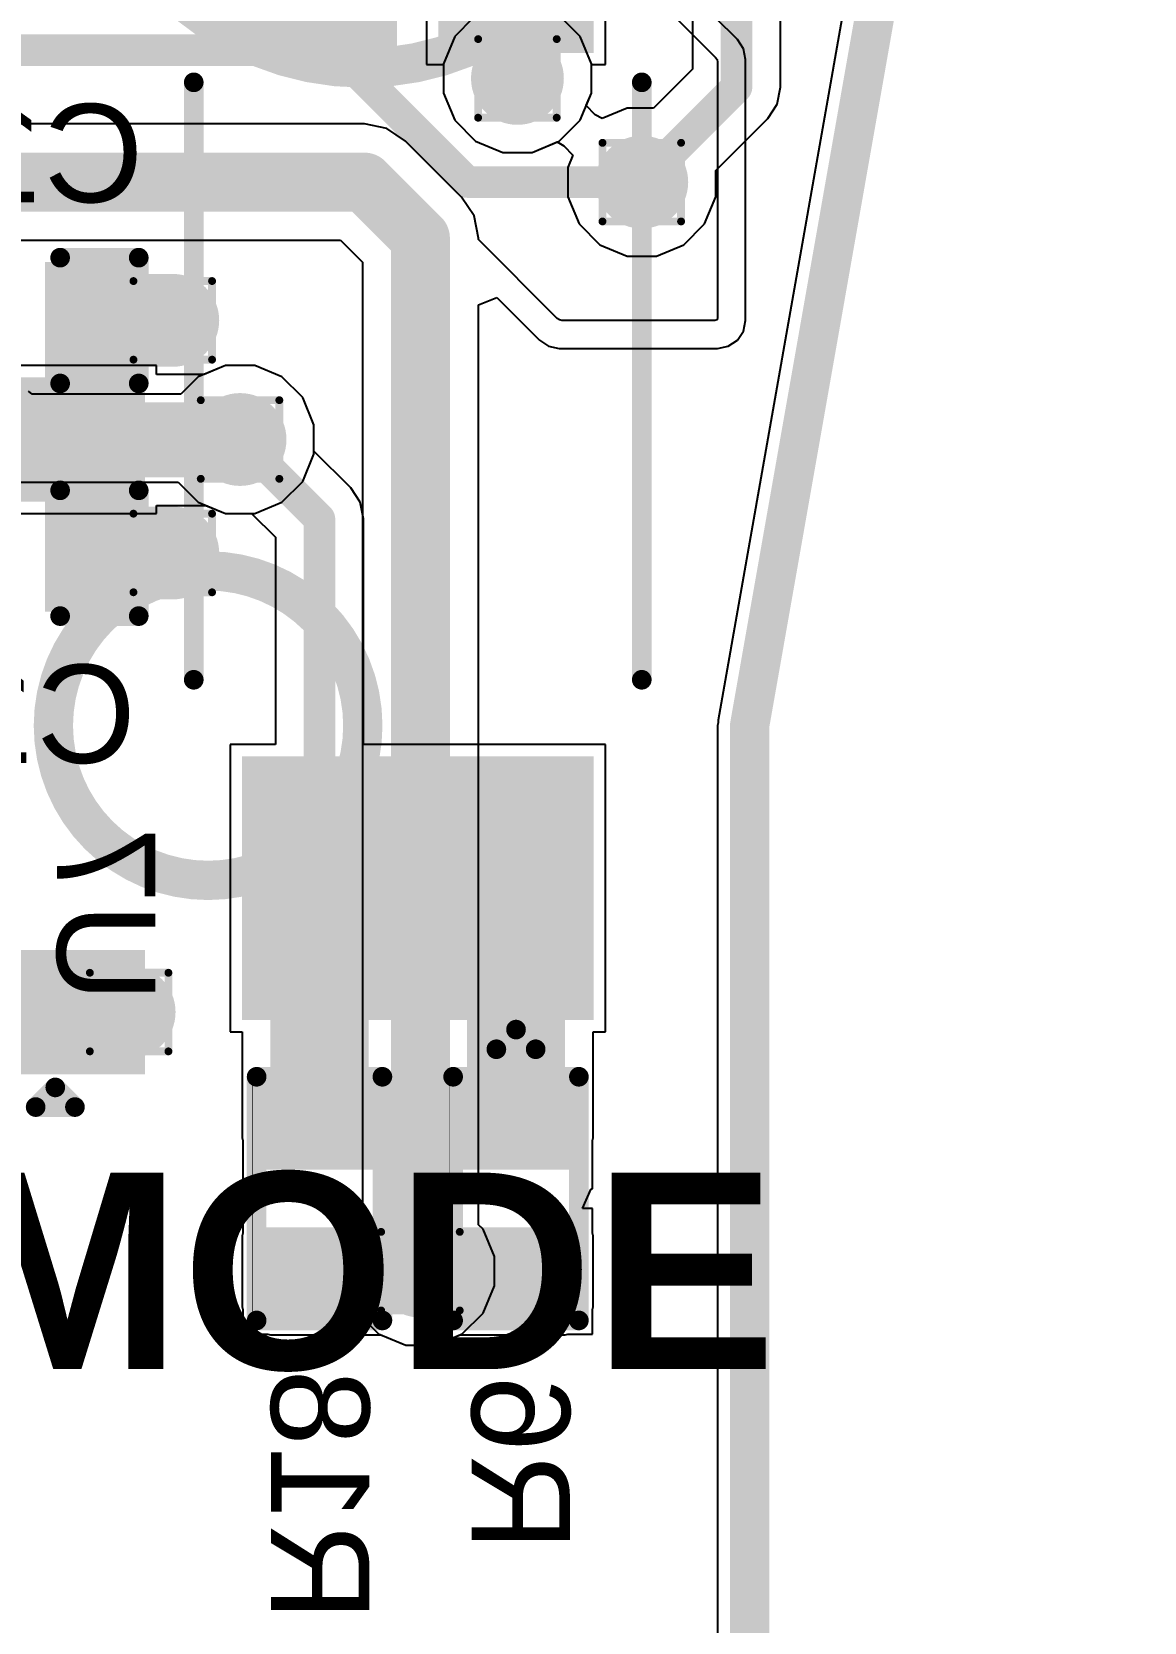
# Model space of a CAD drawing. Header units: inches. Extents: x -1.1 to 11.7, y -0.3 to 2.8.
# Drawn here: x 0.2898 to 0.5728, y 0.1262 to 0.5309 of the extents above; entities that cross this region are included whole.
import ezdxf

# ---------------------------------------------------------------- set-up
doc = ezdxf.new("R2010")
doc.units = ezdxf.units.IN
doc.header["$MEASUREMENT"] = 0
for name, color, linetype in [('Board Shape', 216, 'Continuous'), ('Bottom Layer', 5, 'Continuous'), ('Bottom Overlay', 54, 'Continuous'), ('Bottom Paste', 16, 'Continuous'), ('Bottom Solder', 6, 'Continuous'), ('Dimensions', 6, 'Continuous'), ('Drill Drawing', 1, 'Continuous'), ('Top Layer', 1, 'Continuous'), ('Top Overlay', 2, 'Continuous'), ('Top Paste', 8, 'Continuous'), ('Top Solder', 216, 'Continuous'), ('Via Holes', 16, 'Continuous')]:
    doc.layers.add(name, color=color, linetype=linetype)
doc.styles.add('Arial', font='', dxfattribs={"height": 0.2})
doc.styles.add('Arial_Bold', font='', dxfattribs={"height": 0.2})
doc.styles.get('Arial').set_extended_font_data('Arial')
doc.styles.get('Arial_Bold').set_extended_font_data('Arial', bold=True)

# ---------------------------------------------------------------- blocks, each defined once
blk = doc.blocks.new('SOP_4_1_27_________B____2_6___B_7')
at = {"layer": 'Bottom Layer'}
for points in [[(-0.15256, 0.04075), (-0.0935, 0.04075), (-0.0935, 0.00925), (-0.15256, 0.00925)], [(0.0935, 0.04075), (0.15256, 0.04075), (0.15256, 0.00925), (0.0935, 0.00925)], [(-0.15256, -0.00925), (-0.0935, -0.00925), (-0.0935, -0.04075), (-0.15256, -0.04075)], [(0.0935, -0.00925), (0.15256, -0.00925), (0.15256, -0.04075), (0.0935, -0.04075)], [(0.0935, -0.00925), (0.15256, -0.00925), (0.15256, -0.04075), (0.0935, -0.04075)]]:
    blk.add_hatch(color=5, dxfattribs=at).paths.add_polyline_path(points)
at = {"layer": 'Bottom Paste'}
for points in [[(-0.15256, 0.04075), (-0.0935, 0.04075), (-0.0935, 0.00925), (-0.15256, 0.00925)], [(0.0935, 0.04075), (0.15256, 0.04075), (0.15256, 0.00925), (0.0935, 0.00925)], [(-0.15256, -0.00925), (-0.0935, -0.00925), (-0.0935, -0.04075), (-0.15256, -0.04075)], [(0.0935, -0.00925), (0.15256, -0.00925), (0.15256, -0.04075), (0.0935, -0.04075)], [(0.0935, -0.00925), (0.15256, -0.00925), (0.15256, -0.04075), (0.0935, -0.04075)]]:
    blk.add_hatch(color=16, dxfattribs=at).paths.add_polyline_path(points)
at = {"layer": 'Bottom Solder'}
for points in [[(-0.15656, 0.04475), (-0.0895, 0.04475), (-0.0895, 0.00525), (-0.15656, 0.00525)], [(0.0895, 0.04475), (0.15656, 0.04475), (0.15656, 0.00525), (0.0895, 0.00525)], [(-0.15656, -0.00525), (-0.0895, -0.00525), (-0.0895, -0.04475), (-0.15656, -0.04475)], [(0.0895, -0.00525), (0.15656, -0.00525), (0.15656, -0.04475), (0.0895, -0.04475)], [(0.0895, -0.00525), (0.15656, -0.00525), (0.15656, -0.04475), (0.0895, -0.04475)]]:
    blk.add_hatch(color=6, dxfattribs=at).paths.add_polyline_path(points)
at = {"layer": 'Bottom Overlay', "const_width": 0.005}
for points in [[(-0.07, 0.057), (0.082, 0.057)], [(-0.164, -0.02), (-0.164, -0.03)], [(-0.164, -0.02), (-0.159, -0.025)], [(-0.159, -0.025), (-0.164, -0.03)], [(-0.07, -0.057), (0.082, -0.057)]]:
    blk.add_lwpolyline(points, dxfattribs=at)
at = {"layer": 'Bottom Overlay', "const_width": 0.0025}
for points in [[(-0.07125, 0.057, 1), (-0.06875, 0.057, 1)], [(0.08075, 0.057, 1), (0.08325, 0.057, 1)], [(-0.16525, -0.02, 1), (-0.16275, -0.02, 1)], [(-0.16525, -0.02, 1), (-0.16275, -0.02, 1)], [(-0.16025, -0.025, 1), (-0.15775, -0.025, 1)], [(-0.16025, -0.025, 1), (-0.15775, -0.025, 1)], [(-0.16525, -0.03, 1), (-0.16275, -0.03, 1)], [(-0.16525, -0.03, 1), (-0.16275, -0.03, 1)], [(-0.07125, -0.057, 1), (-0.06875, -0.057, 1)], [(0.08075, -0.057, 1), (0.08325, -0.057, 1)]]:
    blk.add_lwpolyline(points, format="xyb", close=True, dxfattribs=at)
blk = doc.blocks.new('R___0402_B_13')
at = {"layer": 'Bottom Layer'}
for points in [[(-0.0095, 0.0125), (-0.0095, -0.0125), (-0.0275, -0.0125), (-0.0275, 0.0125)], [(0.0275, 0.0125), (0.0275, -0.0125), (0.0095, -0.0125), (0.0095, 0.0125)]]:
    blk.add_hatch(color=5, dxfattribs=at).paths.add_polyline_path(points)
at = {"layer": 'Bottom Paste'}
for points in [[(-0.0095, 0.0125), (-0.0095, -0.0125), (-0.0275, -0.0125), (-0.0275, 0.0125)], [(0.0275, 0.0125), (0.0275, -0.0125), (0.0095, -0.0125), (0.0095, 0.0125)]]:
    blk.add_hatch(color=16, dxfattribs=at).paths.add_polyline_path(points)
at = {"layer": 'Bottom Solder'}
for points in [[(-0.00733, 0.01467), (-0.00733, -0.01467), (-0.02967, -0.01467), (-0.02967, 0.01467)], [(0.02967, 0.01467), (0.02967, -0.01467), (0.00733, -0.01467), (0.00733, 0.01467)]]:
    blk.add_hatch(color=6, dxfattribs=at).paths.add_polyline_path(points)
at = {"layer": 'Bottom Overlay'}
for points, const_width in [([(-0.031, 0.016), (0.031, 0.016)], 0.005), ([(-0.031, 0.016), (-0.031, -0.016)], 0.005), ([(-0.032, 0.017), (0.032, 0.017)], 0.000127), ([(0.031, 0.016), (0.031, -0.016)], 0.005), ([(-0.031, -0.016), (0.031, -0.016)], 0.005)]:
    blk.add_lwpolyline(points, dxfattribs=dict(at, const_width=const_width))
for points, const_width in [([(-0.03225, 0.016, 1), (-0.02975, 0.016, 1)], 0.0025), ([(-0.03225, 0.016, 1), (-0.02975, 0.016, 1)], 0.0025), ([(-0.03203, 0.017, 1), (-0.03197, 0.017, 1)], 0.0000635), ([(0.02975, 0.016, 1), (0.03225, 0.016, 1)], 0.0025), ([(0.02975, 0.016, 1), (0.03225, 0.016, 1)], 0.0025), ([(0.03197, 0.017, 1), (0.03203, 0.017, 1)], 0.0000635), ([(-0.03225, -0.016, 1), (-0.02975, -0.016, 1)], 0.0025), ([(-0.03225, -0.016, 1), (-0.02975, -0.016, 1)], 0.0025), ([(0.02975, -0.016, 1), (0.03225, -0.016, 1)], 0.0025), ([(0.02975, -0.016, 1), (0.03225, -0.016, 1)], 0.0025)]:
    blk.add_lwpolyline(points, format="xyb", close=True, dxfattribs=dict(at, const_width=const_width))
blk = doc.blocks.new('C___0402_B_19')
at = {"layer": 'Bottom Layer'}
for points in [[(-0.0095, 0.0125), (-0.0095, -0.0125), (-0.0275, -0.0125), (-0.0275, 0.0125)], [(0.0275, 0.0125), (0.0275, -0.0125), (0.0095, -0.0125), (0.0095, 0.0125)]]:
    blk.add_hatch(color=5, dxfattribs=at).paths.add_polyline_path(points)
at = {"layer": 'Bottom Paste'}
for points in [[(-0.0095, 0.0125), (-0.0095, -0.0125), (-0.0275, -0.0125), (-0.0275, 0.0125)], [(0.0275, 0.0125), (0.0275, -0.0125), (0.0095, -0.0125), (0.0095, 0.0125)]]:
    blk.add_hatch(color=16, dxfattribs=at).paths.add_polyline_path(points)
at = {"layer": 'Bottom Solder'}
for points in [[(-0.00714, 0.01486), (-0.00714, -0.01486), (-0.02986, -0.01486), (-0.02986, 0.01486)], [(0.02986, 0.01486), (0.02986, -0.01486), (0.00714, -0.01486), (0.00714, 0.01486)]]:
    blk.add_hatch(color=6, dxfattribs=at).paths.add_polyline_path(points)
at = {"layer": 'Bottom Overlay', "const_width": 0.005}
for points in [[(-0.011, 0.016), (-0.031, 0.016)], [(-0.031, 0.016), (-0.031, -0.016)], [(0.031, 0.016), (0.011, 0.016)], [(0.031, 0.016), (0.031, -0.016)], [(-0.011, -0.016), (-0.031, -0.016)], [(0.031, -0.016), (0.011, -0.016)]]:
    blk.add_lwpolyline(points, dxfattribs=at)
at = {"layer": 'Bottom Overlay', "const_width": 0.0025}
for points in [[(-0.03225, 0.016, 1), (-0.02975, 0.016, 1)], [(-0.03225, 0.016, 1), (-0.02975, 0.016, 1)], [(-0.01225, 0.016, 1), (-0.00975, 0.016, 1)], [(0.00975, 0.016, 1), (0.01225, 0.016, 1)], [(0.02975, 0.016, 1), (0.03225, 0.016, 1)], [(0.02975, 0.016, 1), (0.03225, 0.016, 1)], [(-0.03225, -0.016, 1), (-0.02975, -0.016, 1)], [(-0.03225, -0.016, 1), (-0.02975, -0.016, 1)], [(-0.01225, -0.016, 1), (-0.00975, -0.016, 1)], [(0.00975, -0.016, 1), (0.01225, -0.016, 1)], [(0.02975, -0.016, 1), (0.03225, -0.016, 1)], [(0.02975, -0.016, 1), (0.03225, -0.016, 1)]]:
    blk.add_lwpolyline(points, format="xyb", close=True, dxfattribs=at)
blk = doc.blocks.new('C___0402_B_20')
at = {"layer": 'Bottom Layer'}
for points in [[(-0.0095, 0.0125), (-0.0095, -0.0125), (-0.0275, -0.0125), (-0.0275, 0.0125)], [(0.0275, 0.0125), (0.0275, -0.0125), (0.0095, -0.0125), (0.0095, 0.0125)]]:
    blk.add_hatch(color=5, dxfattribs=at).paths.add_polyline_path(points)
at = {"layer": 'Bottom Paste'}
for points in [[(-0.0095, 0.0125), (-0.0095, -0.0125), (-0.0275, -0.0125), (-0.0275, 0.0125)], [(0.0275, 0.0125), (0.0275, -0.0125), (0.0095, -0.0125), (0.0095, 0.0125)]]:
    blk.add_hatch(color=16, dxfattribs=at).paths.add_polyline_path(points)
at = {"layer": 'Bottom Solder'}
for points in [[(-0.00714, 0.01486), (-0.00714, -0.01486), (-0.02986, -0.01486), (-0.02986, 0.01486)], [(0.02986, 0.01486), (0.02986, -0.01486), (0.00714, -0.01486), (0.00714, 0.01486)]]:
    blk.add_hatch(color=6, dxfattribs=at).paths.add_polyline_path(points)
at = {"layer": 'Bottom Overlay', "const_width": 0.005}
for points in [[(-0.011, 0.016), (-0.031, 0.016)], [(-0.031, 0.016), (-0.031, -0.016)], [(0.031, 0.016), (0.011, 0.016)], [(0.031, 0.016), (0.031, -0.016)], [(-0.011, -0.016), (-0.031, -0.016)], [(0.031, -0.016), (0.011, -0.016)]]:
    blk.add_lwpolyline(points, dxfattribs=at)
at = {"layer": 'Bottom Overlay', "const_width": 0.0025}
for points in [[(-0.03225, 0.016, 1), (-0.02975, 0.016, 1)], [(-0.03225, 0.016, 1), (-0.02975, 0.016, 1)], [(-0.01225, 0.016, 1), (-0.00975, 0.016, 1)], [(0.00975, 0.016, 1), (0.01225, 0.016, 1)], [(0.02975, 0.016, 1), (0.03225, 0.016, 1)], [(0.02975, 0.016, 1), (0.03225, 0.016, 1)], [(-0.03225, -0.016, 1), (-0.02975, -0.016, 1)], [(-0.03225, -0.016, 1), (-0.02975, -0.016, 1)], [(-0.01225, -0.016, 1), (-0.00975, -0.016, 1)], [(0.00975, -0.016, 1), (0.01225, -0.016, 1)], [(0.02975, -0.016, 1), (0.03225, -0.016, 1)], [(0.02975, -0.016, 1), (0.03225, -0.016, 1)]]:
    blk.add_lwpolyline(points, format="xyb", close=True, dxfattribs=at)
blk = doc.blocks.new('TC_0522C_1_7_260G__24')
at = {"layer": 'Top Layer'}
for points in [[(-0.1378, 0.08465), (-0.09843, 0.08465), (-0.09843, 0.06102), (-0.1378, 0.06102)], [(0.09843, 0.08465), (0.1378, 0.08465), (0.1378, 0.06102), (0.09843, 0.06102)], [(-0.1378, -0.06102), (-0.09843, -0.06102), (-0.09843, -0.08465), (-0.1378, -0.08465)], [(0.09843, -0.06102), (0.1378, -0.06102), (0.1378, -0.08465), (0.09843, -0.08465)]]:
    blk.add_hatch(color=1, dxfattribs=at).paths.add_polyline_path(points)
at = {"layer": 'Top Paste'}
for points in [[(-0.1378, 0.08465), (-0.09843, 0.08465), (-0.09843, 0.06102), (-0.1378, 0.06102)], [(0.09843, 0.08465), (0.1378, 0.08465), (0.1378, 0.06102), (0.09843, 0.06102)], [(-0.1378, -0.06102), (-0.09843, -0.06102), (-0.09843, -0.08465), (-0.1378, -0.08465)], [(0.09843, -0.06102), (0.1378, -0.06102), (0.1378, -0.08465), (0.09843, -0.08465)]]:
    blk.add_hatch(color=8, dxfattribs=at).paths.add_polyline_path(points)
at = {"layer": 'Top Solder'}
for points in [[(-0.1418, 0.08865), (-0.09443, 0.08865), (-0.09443, 0.05702), (-0.1418, 0.05702)], [(0.09443, 0.08865), (0.1418, 0.08865), (0.1418, 0.05702), (0.09443, 0.05702)], [(-0.1418, -0.05702), (-0.09443, -0.05702), (-0.09443, -0.08865), (-0.1418, -0.08865)], [(0.09443, -0.05702), (0.1418, -0.05702), (0.1418, -0.08865), (0.09443, -0.08865)]]:
    blk.add_hatch(color=216, dxfattribs=at).paths.add_polyline_path(points)
at = {"layer": 'Top Overlay', "const_width": 0.005}
for points in [[(-0.056, 0.105), (-0.074, 0.087)], [(0.056, 0.105), (-0.056, 0.105)], [(0.074, 0.087), (0.056, 0.105)], [(-0.119, 0.092), (-0.124, 0.097)], [(-0.114, 0.097), (-0.124, 0.097)], [(-0.114, 0.097), (-0.119, 0.092)], [(-0.107, -0.054), (-0.107, 0.055)], [(0.107, 0.056), (0.107, -0.054)], [(-0.056, -0.105), (-0.074, -0.087)], [(0.074, -0.087), (0.056, -0.105)], [(0.056, -0.105), (-0.056, -0.105)]]:
    blk.add_lwpolyline(points, dxfattribs=at)
at = {"layer": 'Top Overlay', "const_width": 0.0025}
for points in [[(-0.05725, 0.105, 1), (-0.05475, 0.105, 1)], [(-0.05725, 0.105, 1), (-0.05475, 0.105, 1)], [(0.05475, 0.105, 1), (0.05725, 0.105, 1)], [(0.05475, 0.105, 1), (0.05725, 0.105, 1)], [(-0.12525, 0.097, 1), (-0.12275, 0.097, 1)], [(-0.12525, 0.097, 1), (-0.12275, 0.097, 1)], [(-0.11525, 0.097, 1), (-0.11275, 0.097, 1)], [(-0.11525, 0.097, 1), (-0.11275, 0.097, 1)], [(-0.12025, 0.092, 1), (-0.11775, 0.092, 1)], [(-0.12025, 0.092, 1), (-0.11775, 0.092, 1)], [(-0.07525, 0.087, 1), (-0.07275, 0.087, 1)], [(0.07275, 0.087, 1), (0.07525, 0.087, 1)], [(-0.10825, 0.055, 1), (-0.10575, 0.055, 1)], [(0.10575, 0.056, 1), (0.10825, 0.056, 1)], [(-0.10825, -0.054, 1), (-0.10575, -0.054, 1)], [(0.10575, -0.054, 1), (0.10825, -0.054, 1)], [(-0.07525, -0.087, 1), (-0.07275, -0.087, 1)], [(0.07275, -0.087, 1), (0.07525, -0.087, 1)], [(-0.05725, -0.105, 1), (-0.05475, -0.105, 1)], [(-0.05725, -0.105, 1), (-0.05475, -0.105, 1)], [(0.05475, -0.105, 1), (0.05725, -0.105, 1)], [(0.05475, -0.105, 1), (0.05725, -0.105, 1)]]:
    blk.add_lwpolyline(points, format="xyb", close=True, dxfattribs=at)
blk = doc.blocks.new('R___0402_B_27')
at = {"layer": 'Bottom Layer'}
for points in [[(-0.0095, 0.0125), (-0.0095, -0.0125), (-0.0275, -0.0125), (-0.0275, 0.0125)], [(0.0275, 0.0125), (0.0275, -0.0125), (0.0095, -0.0125), (0.0095, 0.0125)]]:
    blk.add_hatch(color=5, dxfattribs=at).paths.add_polyline_path(points)
at = {"layer": 'Bottom Paste'}
for points in [[(-0.0095, 0.0125), (-0.0095, -0.0125), (-0.0275, -0.0125), (-0.0275, 0.0125)], [(0.0275, 0.0125), (0.0275, -0.0125), (0.0095, -0.0125), (0.0095, 0.0125)]]:
    blk.add_hatch(color=16, dxfattribs=at).paths.add_polyline_path(points)
at = {"layer": 'Bottom Solder'}
for points in [[(-0.00733, 0.01467), (-0.00733, -0.01467), (-0.02967, -0.01467), (-0.02967, 0.01467)], [(0.02967, 0.01467), (0.02967, -0.01467), (0.00733, -0.01467), (0.00733, 0.01467)]]:
    blk.add_hatch(color=6, dxfattribs=at).paths.add_polyline_path(points)
at = {"layer": 'Bottom Overlay'}
for points, const_width in [([(-0.031, 0.016), (0.031, 0.016)], 0.005), ([(-0.031, 0.016), (-0.031, -0.016)], 0.005), ([(-0.032, 0.017), (0.032, 0.017)], 0.000127), ([(0.031, 0.016), (0.031, -0.016)], 0.005), ([(-0.031, -0.016), (0.031, -0.016)], 0.005)]:
    blk.add_lwpolyline(points, dxfattribs=dict(at, const_width=const_width))
for points, const_width in [([(-0.03225, 0.016, 1), (-0.02975, 0.016, 1)], 0.0025), ([(-0.03225, 0.016, 1), (-0.02975, 0.016, 1)], 0.0025), ([(-0.03203, 0.017, 1), (-0.03197, 0.017, 1)], 0.0000635), ([(0.02975, 0.016, 1), (0.03225, 0.016, 1)], 0.0025), ([(0.02975, 0.016, 1), (0.03225, 0.016, 1)], 0.0025), ([(0.03197, 0.017, 1), (0.03203, 0.017, 1)], 0.0000635), ([(-0.03225, -0.016, 1), (-0.02975, -0.016, 1)], 0.0025), ([(-0.03225, -0.016, 1), (-0.02975, -0.016, 1)], 0.0025), ([(0.02975, -0.016, 1), (0.03225, -0.016, 1)], 0.0025), ([(0.02975, -0.016, 1), (0.03225, -0.016, 1)], 0.0025)]:
    blk.add_lwpolyline(points, format="xyb", close=True, dxfattribs=dict(at, const_width=const_width))

msp = doc.modelspace()

# ---------------------------------------------------------------- hatches: boundary and pattern name
at = {"layer": 'Bottom Layer'}
h = msp.add_hatch(color=5, dxfattribs=at)
edge = h.paths.add_edge_path()
edge.add_arc((0.41336, 0.519), 0.01181, 0, 360)
h = msp.add_hatch(color=5, dxfattribs=at)
edge = h.paths.add_edge_path()
edge.add_arc((0.445, 0.49261), 0.01181, 0, 360)
for points in [[(0.3045, 0.44563), (0.32566, 0.44563), (0.32566, 0.46926), (0.3045, 0.46926)], [(0.3045, 0.45739), (0.32566, 0.45739), (0.32566, 0.45744), (0.3045, 0.45744)], [(0.3045, 0.38645), (0.32566, 0.38645), (0.32566, 0.41008), (0.3045, 0.41008)], [(0.3505, 0.2495), (0.3755, 0.2495), (0.3755, 0.321), (0.3505, 0.321)], [(0.4005, 0.2495), (0.4255, 0.2495), (0.4255, 0.321), (0.4005, 0.321)], [(0.3505, 0.2065), (0.4255, 0.2065), (0.4255, 0.2245), (0.3505, 0.2245)]]:
    msp.add_hatch(color=5, dxfattribs=at).paths.add_polyline_path(points)
h = msp.add_hatch(color=5, dxfattribs=at)
edge = h.paths.add_edge_path()
edge.add_arc((0.32566, 0.45744), 0.01181, 0, 360)
h = msp.add_hatch(color=5, dxfattribs=at)
edge = h.paths.add_edge_path()
edge.add_arc((0.34278, 0.42713), 0.01181, 0, 360)
h = msp.add_hatch(color=5, dxfattribs=at)
edge = h.paths.add_edge_path()
edge.add_arc((0.32566, 0.39826), 0.01181, 0, 360)
h = msp.add_hatch(color=5, dxfattribs=at)
edge = h.paths.add_edge_path()
edge.add_arc((0.31456, 0.28146), 0.01181, 0, 360)
h = msp.add_hatch(color=5, dxfattribs=at)
edge = h.paths.add_edge_path()
edge.add_arc((0.38868, 0.21554), 0.01181, 0, 360)
at = {"layer": 'Top Layer'}
h = msp.add_hatch(color=1, dxfattribs=at)
edge = h.paths.add_edge_path()
edge.add_arc((0.41336, 0.519), 0.01181, 0, 360)
h = msp.add_hatch(color=1, dxfattribs=at)
edge = h.paths.add_edge_path()
edge.add_arc((0.445, 0.49261), 0.01181, 0, 360)
h = msp.add_hatch(color=1, dxfattribs=at)
edge = h.paths.add_edge_path()
edge.add_arc((0.32566, 0.45744), 0.01181, 0, 360)
h = msp.add_hatch(color=1, dxfattribs=at)
edge = h.paths.add_edge_path()
edge.add_arc((0.34278, 0.42713), 0.01181, 0, 360)
for points in [[(0.34278, 0.43657), (0.29488, 0.43657), (0.29488, 0.4175), (0.34278, 0.4175)], [(0.26297, 0.26965), (0.29488, 0.26965), (0.29488, 0.29327), (0.26297, 0.29327)]]:
    msp.add_hatch(color=1, dxfattribs=at).paths.add_polyline_path(points)
h = msp.add_hatch(color=1, dxfattribs=at)
edge = h.paths.add_edge_path()
edge.add_arc((0.32566, 0.39826), 0.01181, 0, 360)
h = msp.add_hatch(color=1, dxfattribs=at)
edge = h.paths.add_edge_path()
edge.add_arc((0.31456, 0.28146), 0.01181, 0, 360)
h = msp.add_hatch(color=1, dxfattribs=at)
edge = h.paths.add_edge_path()
edge.add_arc((0.38868, 0.21554), 0.01181, 0, 360)
at = {"layer": 'Via Holes'}
h = msp.add_hatch(color=7, dxfattribs=at)
edge = h.paths.add_edge_path()
edge.add_arc((0.41336, 0.519), 0.00591, 0, 360)
h = msp.add_hatch(color=7, dxfattribs=at)
edge = h.paths.add_edge_path()
edge.add_arc((0.445, 0.49261), 0.00591, 0, 360)
h = msp.add_hatch(color=7, dxfattribs=at)
edge = h.paths.add_edge_path()
edge.add_arc((0.32566, 0.45744), 0.00591, 0, 360)
h = msp.add_hatch(color=7, dxfattribs=at)
edge = h.paths.add_edge_path()
edge.add_arc((0.34278, 0.42713), 0.00591, 0, 360)
h = msp.add_hatch(color=7, dxfattribs=at)
edge = h.paths.add_edge_path()
edge.add_arc((0.32566, 0.39826), 0.00591, 0, 360)
h = msp.add_hatch(color=7, dxfattribs=at)
edge = h.paths.add_edge_path()
edge.add_arc((0.31456, 0.28146), 0.00591, 0, 360)
h = msp.add_hatch(color=7, dxfattribs=at)
edge = h.paths.add_edge_path()
edge.add_arc((0.38868, 0.21554), 0.00591, 0, 360)

# ---------------------------------------------------------------- linework, layer by layer
at = {"layer": 'Board Shape', "const_width": 0.01}
for points in [[(0.47244, 0.35433), (0.56784, 0.89538)], [(0.47244, -0.11811), (0.47244, 0.35433)]]:
    msp.add_lwpolyline(points, dxfattribs=at)
at = {"layer": 'Board Shape', "const_width": 0.005}
msp.add_lwpolyline([(0.46994, 0.35433, 1), (0.47494, 0.35433, 1)], format="xyb", close=True, dxfattribs=at)
msp.add_lwpolyline([(0.46994, 0.35433, 1), (0.47494, 0.35433, 1)], format="xyb", close=True, dxfattribs=at)
at = {"layer": 'Bottom Layer'}
for p, q in [((0.55981, 0.89679), (0.46441, 0.35575)), ((0.48033, 0.51673), (0.48033, 0.82076)), ((0.4579, 0.67788), (0.4579, 0.52137)), ((0.39025, 0.59516), (0.39025, 0.5225)), ((0.43575, 0.5225), (0.43575, 0.59556)), ((0.39025, 0.5225), (0.39454, 0.5225)), ((0.39454, 0.5225), (0.39454, 0.51526)), ((0.43217, 0.51526), (0.43217, 0.5225)), ((0.43217, 0.5225), (0.43575, 0.5225)), ((0.4579, 0.52137), (0.44795, 0.51142)), ((0.39454, 0.51526), (0.39741, 0.50834)), ((0.43087, 0.51212), (0.43217, 0.51526)), ((0.47948, 0.51244), (0.48033, 0.51673)), ((0.43317, 0.50976), (0.43087, 0.51212)), ((0.44126, 0.51142), (0.4349, 0.50879)), ((0.44795, 0.51142), (0.44126, 0.51142)), ((0.47705, 0.5088), (0.47948, 0.51244)), ((0.39741, 0.50834), (0.4027, 0.50305)), ((0.4349, 0.50879), (0.43317, 0.50976)), ((0.46381, 0.49556), (0.47704, 0.5088)), ((0.47704, 0.5088), (0.47705, 0.5088)), ((0.4027, 0.50305), (0.40961, 0.50019)), ((0.4171, 0.50019), (0.42346, 0.50282)), ((0.42346, 0.50282), (0.42519, 0.50185)), ((0.42519, 0.50185), (0.42749, 0.49949)), ((0.40961, 0.50019), (0.4171, 0.50019)), ((0.42749, 0.49949), (0.42619, 0.49635)), ((0.42619, 0.49635), (0.42619, 0.48887)), ((0.46381, 0.48887), (0.46381, 0.49556)), ((0.42619, 0.48887), (0.42905, 0.48196)), ((0.46095, 0.48196), (0.46381, 0.48887)), ((0.42905, 0.48196), (0.43434, 0.47667)), ((0.45566, 0.47667), (0.46095, 0.48196)), ((0.43434, 0.47667), (0.44126, 0.4738)), ((0.44126, 0.4738), (0.44874, 0.4738)), ((0.44874, 0.4738), (0.45566, 0.47667)), ((0.33904, 0.44594), (0.33212, 0.44307)), ((0.34652, 0.44594), (0.33904, 0.44594)), ((0.35343, 0.44307), (0.34652, 0.44594)), ((0.33212, 0.44307), (0.32773, 0.43868)), ((0.35873, 0.43778), (0.35343, 0.44307)), ((0.28987, 0.43868), (0.28897, 0.43939)), ((0.32773, 0.43868), (0.28987, 0.43868)), ((0.36159, 0.43087), (0.35873, 0.43778)), ((0.36159, 0.42418), (0.36159, 0.43087)), ((0.37093, 0.41484), (0.36159, 0.42418)), ((0.28459, 0.41625), (0.32706, 0.41625)), ((0.32706, 0.41625), (0.33212, 0.41118)), ((0.37336, 0.4112), (0.37093, 0.41484)), ((0.37093, 0.41484), (0.37093, 0.41484)), ((0.33212, 0.41118), (0.33904, 0.40832)), ((0.37422, 0.40691), (0.37336, 0.4112)), ((0.33904, 0.40832), (0.34573, 0.40832)), ((0.34573, 0.40832), (0.35178, 0.40226)), ((0.37422, 0.3495), (0.37422, 0.40691)), ((0.35178, 0.40226), (0.35178, 0.3495)), ((0.46442, 0.35503), (0.46428, 0.35433)), ((0.46428, 0.35433), (0.46428, -0.10995)), ((0.46441, 0.35575), (0.46442, 0.35503)), ((0.35178, 0.3495), (0.34025, 0.3495)), ((0.34025, 0.3495), (0.34025, 0.27644)), ((0.38525, 0.3495), (0.37422, 0.3495)), ((0.38575, 0.3495), (0.38525, 0.3495)), ((0.39025, 0.3495), (0.38575, 0.3495)), ((0.39075, 0.3495), (0.39025, 0.3495)), ((0.43575, 0.3495), (0.39075, 0.3495)), ((0.43575, 0.27644), (0.43575, 0.3495)), ((0.34025, 0.27644), (0.34336, 0.27644)), ((0.34336, 0.27644), (0.34336, 0.2495)), ((0.43264, 0.2495), (0.43264, 0.27644)), ((0.43264, 0.27644), (0.43575, 0.27644)), ((0.34336, 0.2495), (0.3435, 0.24881)), ((0.3435, 0.24881), (0.3435, 0.2365)), ((0.4325, 0.24881), (0.43264, 0.2495)), ((0.4325, 0.2365), (0.4325, 0.24881)), ((0.3435, 0.2365), (0.34387, 0.2365)), ((0.34387, 0.2365), (0.34609, 0.2315)), ((0.42991, 0.2315), (0.43213, 0.2365)), ((0.43213, 0.2365), (0.4325, 0.2365)), ((0.34609, 0.2315), (0.3435, 0.2315)), ((0.3435, 0.2315), (0.3435, 0.22519)), ((0.4325, 0.2315), (0.42991, 0.2315)), ((0.4325, 0.22519), (0.4325, 0.2315)), ((0.3435, 0.22519), (0.34336, 0.2245)), ((0.34336, 0.2245), (0.34336, 0.2065)), ((0.43264, 0.2245), (0.4325, 0.22519)), ((0.43264, 0.2065), (0.43264, 0.2245)), ((0.34336, 0.2065), (0.3435, 0.20581)), ((0.4325, 0.20581), (0.43264, 0.2065)), ((0.3435, 0.20581), (0.3435, 0.1995)), ((0.4325, 0.1995), (0.4325, 0.20581)), ((0.3435, 0.1995), (0.34981, 0.1995)), ((0.34981, 0.1995), (0.3505, 0.19936)), ((0.3505, 0.19936), (0.37857, 0.19936)), ((0.37857, 0.19936), (0.38494, 0.19673)), ((0.39242, 0.19673), (0.39879, 0.19936)), ((0.39879, 0.19936), (0.4255, 0.19936)), ((0.4255, 0.19936), (0.42619, 0.1995)), ((0.42619, 0.1995), (0.4325, 0.1995)), ((0.38494, 0.19673), (0.39242, 0.19673))]:
    msp.add_line(p, q, dxfattribs=at)
for points, const_width in [([(0.46911, 0.51673), (0.46911, 0.84069)], 0.008), ([(0.41318, 0.51918), (0.41318, 0.55889)], 0.02), ([(0.41318, 0.51918), (0.41336, 0.519)], 0.02), ([(0.445, 0.49261), (0.46911, 0.51673)], 0.008), ([(0.21452, 0.42746), (0.34244, 0.42746)], 0.008), ([(0.34244, 0.42746), (0.34278, 0.42713)], 0.008), ([(0.34278, 0.42713), (0.363, 0.40691)], 0.008), ([(0.363, 0.31297), (0.363, 0.40691)], 0.008)]:
    msp.add_lwpolyline(points, dxfattribs=dict(at, const_width=const_width))
for points, const_width in [([(0.40818, 0.51918, 1), (0.41818, 0.51918, 1)], 0.01), ([(0.40818, 0.51918, 1), (0.41818, 0.51918, 1)], 0.01), ([(0.40836, 0.519, 1), (0.41836, 0.519, 1)], 0.01), ([(0.46711, 0.51673, 1), (0.47111, 0.51673, 1)], 0.004), ([(0.46711, 0.51673, 1), (0.47111, 0.51673, 1)], 0.004), ([(0.443, 0.49261, 1), (0.447, 0.49261, 1)], 0.004), ([(0.34044, 0.42746, 1), (0.34444, 0.42746, 1)], 0.004), ([(0.34044, 0.42746, 1), (0.34444, 0.42746, 1)], 0.004), ([(0.34078, 0.42713, 1), (0.34478, 0.42713, 1)], 0.004), ([(0.34078, 0.42713, 1), (0.34478, 0.42713, 1)], 0.004), ([(0.361, 0.40691, 1), (0.365, 0.40691, 1)], 0.004), ([(0.361, 0.40691, 1), (0.365, 0.40691, 1)], 0.004), ([(0.361, 0.31297, 1), (0.365, 0.31297, 1)], 0.004)]:
    msp.add_lwpolyline(points, format="xyb", close=True, dxfattribs=dict(at, const_width=const_width))
at = {"layer": 'Dimensions', "const_width": 0.01}
for points in [[(0.44291, 0.59055, -1), (0.30512, 0.59055)], [(0.33465, 0.31496, -1), (0.33465, 0.3937)], [(0.33465, 0.3937, -1), (0.33465, 0.31496)]]:
    msp.add_lwpolyline(points, format="xyb", dxfattribs=at)
for points in [[(0.28471, 0.43701), (0.30315, 0.43701)], [(0.30315, 0.41732), (0.30315, 0.43701)], [(0.28471, 0.41732), (0.30315, 0.41732)], [(0.28471, 0.29134), (0.30315, 0.29134)], [(0.30315, 0.27165), (0.30315, 0.29134)], [(0.28471, 0.27165), (0.30315, 0.27165)]]:
    msp.add_lwpolyline(points, dxfattribs=at)
at = {"layer": 'Dimensions', "const_width": 0.005}
for points in [[(0.30065, 0.43701, 1), (0.30565, 0.43701, 1)], [(0.30065, 0.43701, 1), (0.30565, 0.43701, 1)], [(0.30065, 0.41732, 1), (0.30565, 0.41732, 1)], [(0.30065, 0.41732, 1), (0.30565, 0.41732, 1)], [(0.33215, 0.3937, 1), (0.33715, 0.3937, 1)], [(0.33215, 0.3937, 1), (0.33715, 0.3937, 1)], [(0.33215, 0.31496, 1), (0.33715, 0.31496, 1)], [(0.33215, 0.31496, 1), (0.33715, 0.31496, 1)], [(0.30065, 0.29134, 1), (0.30565, 0.29134, 1)], [(0.30065, 0.29134, 1), (0.30565, 0.29134, 1)], [(0.30065, 0.27165, 1), (0.30565, 0.27165, 1)], [(0.30065, 0.27165, 1), (0.30565, 0.27165, 1)]]:
    msp.add_lwpolyline(points, format="xyb", close=True, dxfattribs=at)
at = {"layer": 'Drill Drawing', "const_width": 0.002}
for points in [[(0.40336, 0.529), (0.42336, 0.529)], [(0.40336, 0.509), (0.40336, 0.529)], [(0.42336, 0.509), (0.42336, 0.529)], [(0.40336, 0.509), (0.42336, 0.509)], [(0.435, 0.50261), (0.455, 0.50261)], [(0.435, 0.48261), (0.435, 0.50261)], [(0.455, 0.48261), (0.455, 0.50261)], [(0.435, 0.48261), (0.455, 0.48261)], [(0.31566, 0.46744), (0.33566, 0.46744)], [(0.31566, 0.44744), (0.31566, 0.46744)], [(0.33566, 0.44744), (0.33566, 0.46744)], [(0.31566, 0.44744), (0.33566, 0.44744)], [(0.33278, 0.43713), (0.35278, 0.43713)], [(0.33278, 0.41713), (0.33278, 0.43713)], [(0.35278, 0.41713), (0.35278, 0.43713)], [(0.33278, 0.41713), (0.35278, 0.41713)], [(0.31566, 0.40826), (0.33566, 0.40826)], [(0.31566, 0.38826), (0.31566, 0.40826)], [(0.33566, 0.38826), (0.33566, 0.40826)], [(0.31566, 0.38826), (0.33566, 0.38826)], [(0.30456, 0.29146), (0.32456, 0.29146)], [(0.30456, 0.27146), (0.30456, 0.29146)], [(0.32456, 0.27146), (0.32456, 0.29146)], [(0.30456, 0.27146), (0.32456, 0.27146)], [(0.37868, 0.22554), (0.39868, 0.22554)], [(0.37868, 0.20554), (0.37868, 0.22554)], [(0.39868, 0.20554), (0.39868, 0.22554)], [(0.37868, 0.20554), (0.39868, 0.20554)]]:
    msp.add_lwpolyline(points, dxfattribs=at)
at = {"layer": 'Drill Drawing', "const_width": 0.001}
for points in [[(0.40286, 0.529, 1), (0.40386, 0.529, 1)], [(0.40286, 0.529, 1), (0.40386, 0.529, 1)], [(0.42286, 0.529, 1), (0.42386, 0.529, 1)], [(0.42286, 0.529, 1), (0.42386, 0.529, 1)], [(0.40286, 0.509, 1), (0.40386, 0.509, 1)], [(0.40286, 0.509, 1), (0.40386, 0.509, 1)], [(0.42286, 0.509, 1), (0.42386, 0.509, 1)], [(0.42286, 0.509, 1), (0.42386, 0.509, 1)], [(0.4345, 0.50261, 1), (0.4355, 0.50261, 1)], [(0.4345, 0.50261, 1), (0.4355, 0.50261, 1)], [(0.4545, 0.50261, 1), (0.4555, 0.50261, 1)], [(0.4545, 0.50261, 1), (0.4555, 0.50261, 1)], [(0.4345, 0.48261, 1), (0.4355, 0.48261, 1)], [(0.4345, 0.48261, 1), (0.4355, 0.48261, 1)], [(0.4545, 0.48261, 1), (0.4555, 0.48261, 1)], [(0.4545, 0.48261, 1), (0.4555, 0.48261, 1)], [(0.31516, 0.46744, 1), (0.31616, 0.46744, 1)], [(0.31516, 0.46744, 1), (0.31616, 0.46744, 1)], [(0.33516, 0.46744, 1), (0.33616, 0.46744, 1)], [(0.33516, 0.46744, 1), (0.33616, 0.46744, 1)], [(0.31516, 0.44744, 1), (0.31616, 0.44744, 1)], [(0.31516, 0.44744, 1), (0.31616, 0.44744, 1)], [(0.33516, 0.44744, 1), (0.33616, 0.44744, 1)], [(0.33516, 0.44744, 1), (0.33616, 0.44744, 1)], [(0.33228, 0.43713, 1), (0.33328, 0.43713, 1)], [(0.33228, 0.43713, 1), (0.33328, 0.43713, 1)], [(0.35228, 0.43713, 1), (0.35328, 0.43713, 1)], [(0.35228, 0.43713, 1), (0.35328, 0.43713, 1)], [(0.33228, 0.41713, 1), (0.33328, 0.41713, 1)], [(0.33228, 0.41713, 1), (0.33328, 0.41713, 1)], [(0.35228, 0.41713, 1), (0.35328, 0.41713, 1)], [(0.35228, 0.41713, 1), (0.35328, 0.41713, 1)], [(0.31516, 0.40826, 1), (0.31616, 0.40826, 1)], [(0.31516, 0.40826, 1), (0.31616, 0.40826, 1)], [(0.33516, 0.40826, 1), (0.33616, 0.40826, 1)], [(0.33516, 0.40826, 1), (0.33616, 0.40826, 1)], [(0.31516, 0.38826, 1), (0.31616, 0.38826, 1)], [(0.31516, 0.38826, 1), (0.31616, 0.38826, 1)], [(0.33516, 0.38826, 1), (0.33616, 0.38826, 1)], [(0.33516, 0.38826, 1), (0.33616, 0.38826, 1)], [(0.30406, 0.29146, 1), (0.30506, 0.29146, 1)], [(0.30406, 0.29146, 1), (0.30506, 0.29146, 1)], [(0.32406, 0.29146, 1), (0.32506, 0.29146, 1)], [(0.32406, 0.29146, 1), (0.32506, 0.29146, 1)], [(0.30406, 0.27146, 1), (0.30506, 0.27146, 1)], [(0.30406, 0.27146, 1), (0.30506, 0.27146, 1)], [(0.32406, 0.27146, 1), (0.32506, 0.27146, 1)], [(0.32406, 0.27146, 1), (0.32506, 0.27146, 1)], [(0.37818, 0.22554, 1), (0.37918, 0.22554, 1)], [(0.37818, 0.22554, 1), (0.37918, 0.22554, 1)], [(0.39818, 0.22554, 1), (0.39918, 0.22554, 1)], [(0.39818, 0.22554, 1), (0.39918, 0.22554, 1)], [(0.37818, 0.20554, 1), (0.37918, 0.20554, 1)], [(0.37818, 0.20554, 1), (0.37918, 0.20554, 1)], [(0.39818, 0.20554, 1), (0.39918, 0.20554, 1)], [(0.39818, 0.20554, 1), (0.39918, 0.20554, 1)]]:
    msp.add_lwpolyline(points, format="xyb", close=True, dxfattribs=at)
at = {"layer": 'Top Layer'}
for p, q in [((0.55981, 0.89679), (0.46441, 0.35575)), ((0.46933, 0.52888), (0.43462, 0.56359)), ((0.43109, 0.55703), (0.46379, 0.52433)), ((0.40214, 0.53439), (0.39741, 0.52966)), ((0.4293, 0.52966), (0.42457, 0.53439)), ((0.39741, 0.52966), (0.39454, 0.52274)), ((0.43217, 0.52274), (0.4293, 0.52966)), ((0.47088, 0.52656), (0.46933, 0.52888)), ((0.47142, 0.52383), (0.47088, 0.52656)), ((0.39454, 0.52274), (0.39454, 0.51526)), ((0.43217, 0.51526), (0.43217, 0.52274)), ((0.46379, 0.52433), (0.46416, 0.52378)), ((0.46416, 0.52378), (0.46428, 0.52313)), ((0.46428, 0.52313), (0.46428, 0.45815)), ((0.47142, 0.45744), (0.47142, 0.52383)), ((0.39454, 0.51526), (0.39741, 0.50834)), ((0.4293, 0.50834), (0.43217, 0.51526)), ((0.37443, 0.5074), (0.26482, 0.5074)), ((0.38009, 0.50627), (0.37443, 0.5074)), ((0.38488, 0.50307), (0.38009, 0.50627)), ((0.39741, 0.50834), (0.4027, 0.50305)), ((0.42401, 0.50305), (0.4293, 0.50834)), ((0.39913, 0.48882), (0.38488, 0.50307)), ((0.4027, 0.50305), (0.40961, 0.50019)), ((0.4171, 0.50019), (0.42401, 0.50305)), ((0.40961, 0.50019), (0.4171, 0.50019)), ((0.40234, 0.48402), (0.39913, 0.48882)), ((0.40346, 0.47836), (0.40234, 0.48402)), ((0.26482, 0.47783), (0.36831, 0.47783)), ((0.36831, 0.47783), (0.3739, 0.47224)), ((0.40346, 0.47798), (0.40346, 0.47836)), ((0.4235, 0.45794), (0.40346, 0.47798)), ((0.3739, 0.47224), (0.3739, 0.22736)), ((0.40346, 0.46135), (0.40808, 0.46327)), ((0.40346, 0.22736), (0.40346, 0.46135)), ((0.40808, 0.46327), (0.41895, 0.4524)), ((0.42405, 0.45757), (0.4235, 0.45794)), ((0.4247, 0.45744), (0.42405, 0.45757)), ((0.46358, 0.45744), (0.4247, 0.45744)), ((0.46417, 0.45756), (0.46358, 0.45744)), ((0.46428, 0.45815), (0.46417, 0.45756)), ((0.47088, 0.45471), (0.47142, 0.45744)), ((0.46933, 0.4524), (0.47088, 0.45471)), ((0.41895, 0.4524), (0.42127, 0.45085)), ((0.42127, 0.45085), (0.424, 0.45031)), ((0.424, 0.45031), (0.46428, 0.45031)), ((0.46428, 0.45031), (0.46702, 0.45085)), ((0.46702, 0.45085), (0.46933, 0.4524)), ((0.32156, 0.44594), (0.26819, 0.44594)), ((0.32156, 0.4437), (0.32156, 0.44594)), ((0.33904, 0.44594), (0.33365, 0.4437)), ((0.34652, 0.44594), (0.33904, 0.44594)), ((0.35343, 0.44307), (0.34652, 0.44594)), ((0.33365, 0.4437), (0.32156, 0.4437)), ((0.35873, 0.43778), (0.35343, 0.44307)), ((0.36159, 0.43087), (0.35873, 0.43778)), ((0.36159, 0.42338), (0.36159, 0.43087)), ((0.35873, 0.41647), (0.36159, 0.42338)), ((0.35343, 0.41118), (0.35873, 0.41647)), ((0.32156, 0.40832), (0.32156, 0.41036)), ((0.32156, 0.41036), (0.3341, 0.41036)), ((0.3341, 0.41036), (0.33904, 0.40832)), ((0.34652, 0.40832), (0.35343, 0.41118)), ((0.26819, 0.40832), (0.32156, 0.40832)), ((0.33904, 0.40832), (0.34652, 0.40832)), ((0.46442, 0.35503), (0.46428, 0.35433)), ((0.46428, 0.35433), (0.46428, -0.10995)), ((0.46441, 0.35575), (0.46442, 0.35503)), ((0.3739, 0.22736), (0.37273, 0.22619)), ((0.40463, 0.22619), (0.40346, 0.22736)), ((0.37273, 0.22619), (0.36987, 0.21928)), ((0.40749, 0.21928), (0.40463, 0.22619)), ((0.36987, 0.21928), (0.36987, 0.21179)), ((0.40749, 0.21179), (0.40749, 0.21928)), ((0.36987, 0.21179), (0.37273, 0.20488)), ((0.40463, 0.20488), (0.40749, 0.21179)), ((0.37273, 0.20488), (0.37802, 0.19959)), ((0.39933, 0.19959), (0.40463, 0.20488)), ((0.37802, 0.19959), (0.38494, 0.19673)), ((0.39242, 0.19673), (0.39933, 0.19959)), ((0.38494, 0.19673), (0.39242, 0.19673))]:
    msp.add_line(p, q, dxfattribs=at)
for points, const_width in [([(0.41336, 0.519), (0.41336, 0.56217)], 0.008), ([(0.20718, 0.52618), (0.36703, 0.52618)], 0.008), ([(0.36703, 0.52618), (0.40059, 0.49261)], 0.008), ([(0.253, 0.49261), (0.37443, 0.49261)], 0.015), ([(0.37443, 0.49261), (0.38868, 0.47836)], 0.015), ([(0.40059, 0.49261), (0.445, 0.49261)], 0.008), ([(0.445, 0.49261), (0.447, 0.49261)], 0.008), ([(0.38868, 0.21554), (0.38868, 0.47836)], 0.015)]:
    msp.add_lwpolyline(points, dxfattribs=dict(at, const_width=const_width))
for points, const_width in [([(0.36503, 0.52618, 1), (0.36903, 0.52618, 1)], 0.004), ([(0.36503, 0.52618, 1), (0.36903, 0.52618, 1)], 0.004), ([(0.41136, 0.519, 1), (0.41536, 0.519, 1)], 0.004), ([(0.37068, 0.49261, 1), (0.37818, 0.49261, 1)], 0.0075), ([(0.37068, 0.49261, 1), (0.37818, 0.49261, 1)], 0.0075), ([(0.39859, 0.49261, 1), (0.40259, 0.49261, 1)], 0.004), ([(0.39859, 0.49261, 1), (0.40259, 0.49261, 1)], 0.004), ([(0.443, 0.49261, 1), (0.447, 0.49261, 1)], 0.004), ([(0.443, 0.49261, 1), (0.447, 0.49261, 1)], 0.004), ([(0.445, 0.49261, 1), (0.449, 0.49261, 1)], 0.004), ([(0.38493, 0.47836, 1), (0.39243, 0.47836, 1)], 0.0075), ([(0.38493, 0.47836, 1), (0.39243, 0.47836, 1)], 0.0075), ([(0.38493, 0.21554, 1), (0.39243, 0.21554, 1)], 0.0075)]:
    msp.add_lwpolyline(points, format="xyb", close=True, dxfattribs=dict(at, const_width=const_width))

# ---------------------------------------------------------------- block references
for name, p, rotation in [('SOP_4_1_27_________B____2_6___B_7', (0.388, 0.436), 90), ('C___0402_B_20', (0.286, 0.45739), 180), ('TC_0522C_1_7_260G__24', (0.17677, 0.35429), 180), ('C___0402_B_19', (0.286, 0.3982), 180), ('R___0402_B_13', (0.363, 0.234), 90), ('R___0402_B_27', (0.413, 0.234), 90)]:
    msp.add_blockref(name, p, dxfattribs=dict(rotation=rotation))

# ---------------------------------------------------------------- texts
at = {"layer": 'Bottom Overlay', "style": 'Arial', "text_generation_flag": 2}
for s, p in [('C12', (0.31822, 0.48749)), ('C13', (0.31631, 0.34484))]:
    msp.add_text(s, height=0.025, dxfattribs=at).set_placement(p)
for s, p in [('U7', (0.2962, 0.28393)), ('R18', (0.35069, 0.12649)), ('R6', (0.40171, 0.14426))]:
    msp.add_text(s, height=0.025, rotation=270, dxfattribs=at).set_placement(p)
at = {"layer": 'Top Overlay', "style": 'Arial_Bold'}
msp.add_text('PWR / MODE', height=0.05, dxfattribs=at).set_placement((0.04859, 0.19062))

doc.saveas('drawing.dxf')
